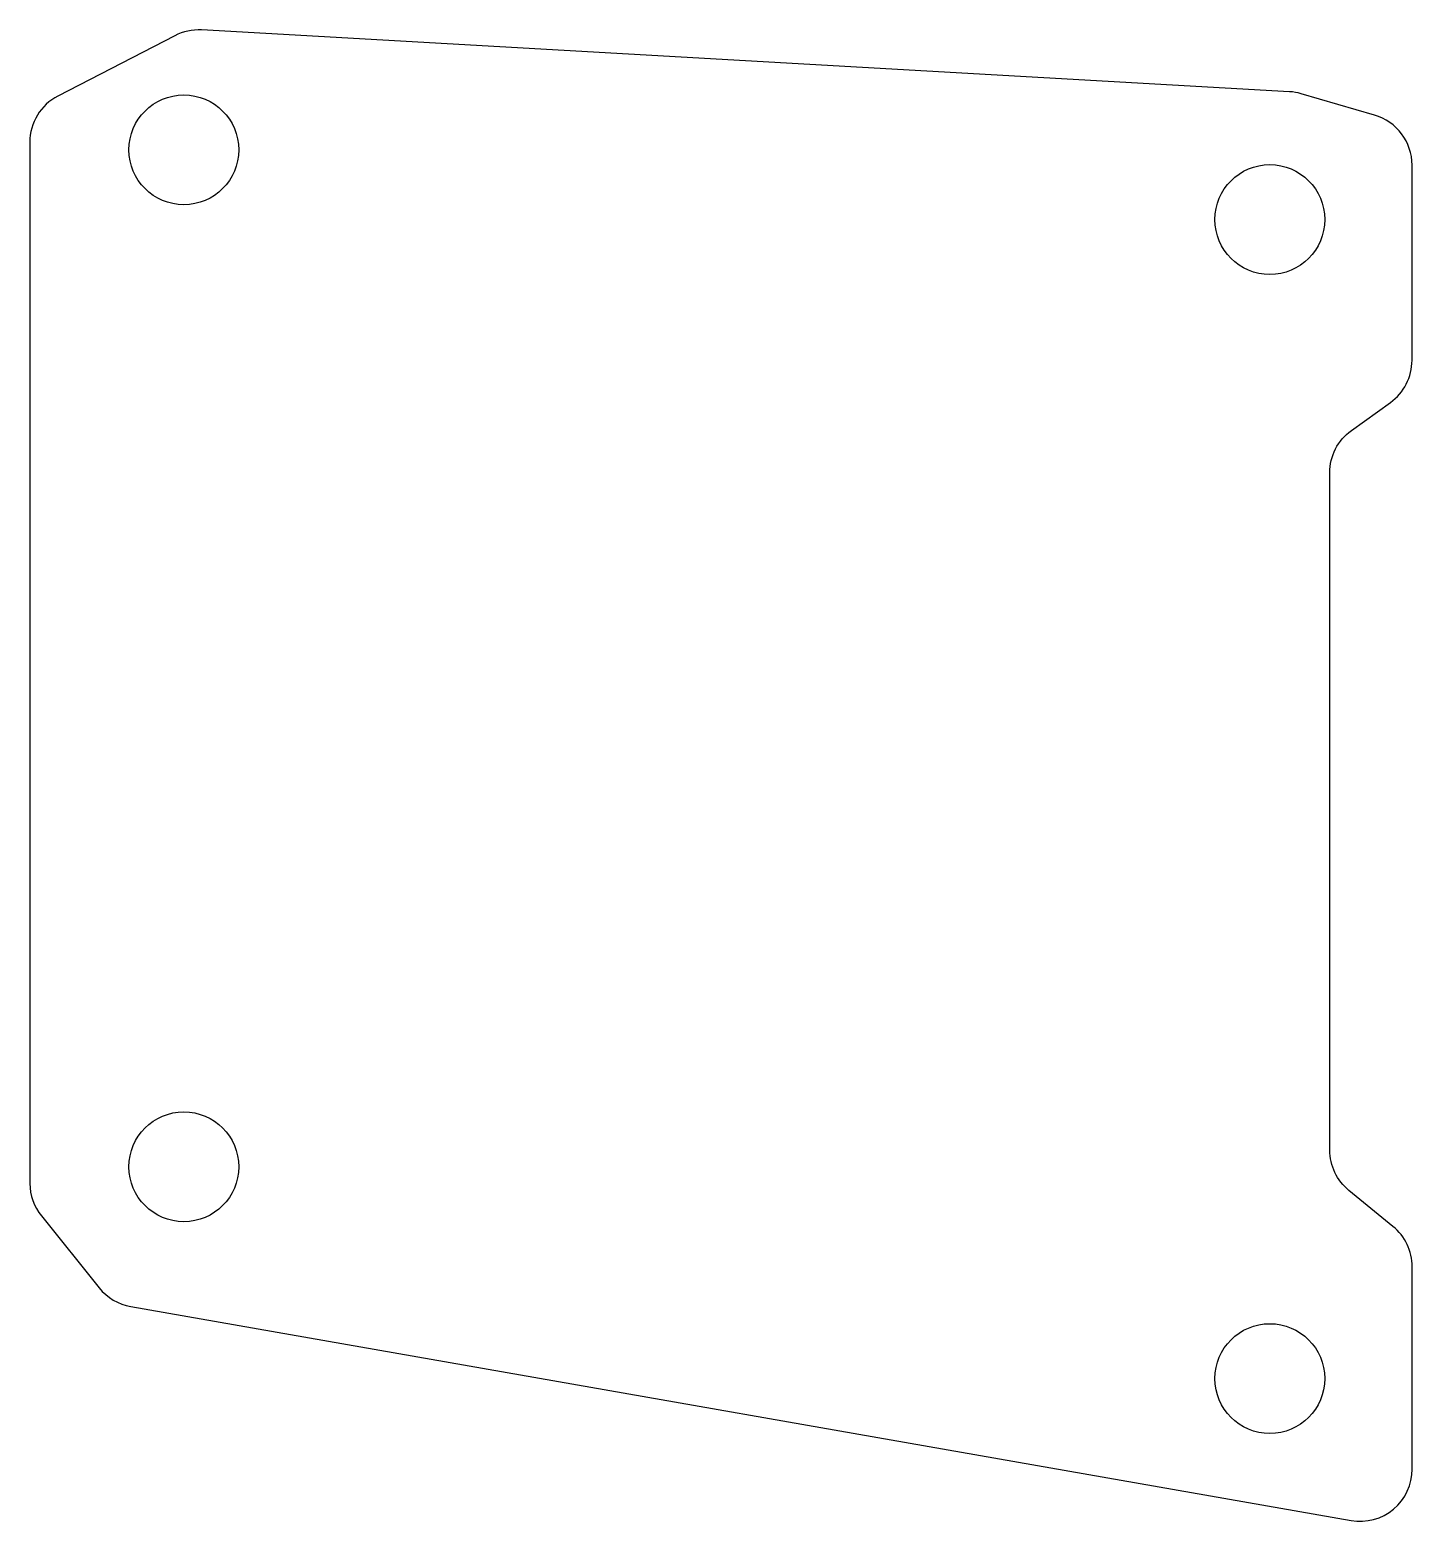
# Model space of a CAD drawing. Header units: millimetres. Extents: x -64 to 95, y -110 to 62.
import ezdxf

# ---------------------------------------------------------------- set-up
doc = ezdxf.new("R2010")
doc.units = ezdxf.units.MM
doc.layers.get('0').update_dxf_attribs({"linetype": 'CONTINUOUS'})

msp = doc.modelspace()

# ---------------------------------------------------------------- linework, layer by layer
msp.add_lwpolyline([(90.73, 52.13), (82.26, 54.6, 0.056792), (80.92, 54.83), (-44.54, 61.95, 0.13436), (-47.63, 61.29), (-61.1, 54.33, 0.28034), (-64.34, 49), (-64.34, -71.02, 0.171168), (-63.01, -74.78), (-56.34, -83.07, 0.181772), (-52.7, -85.22), (88.03, -109.88, 0.465981), (95.07, -103.97), (95.07, -80.63, 0.225631), (92.85, -75.98), (87.78, -71.84, -0.225631), (85.57, -67.19), (85.57, 10.9, -0.241433), (88.06, 15.78), (92.55, 19, 0.241433), (95.05, 23.87), (95.05, 46.37, 0.333369)], format="xyb", close=True)
for centre in [(-46.58, 48.13), (78.65, 40.09), (-46.58, -69.11), (78.65, -93.53)]:
    msp.add_circle(centre, 6.33)

doc.saveas('drawing.dxf')
